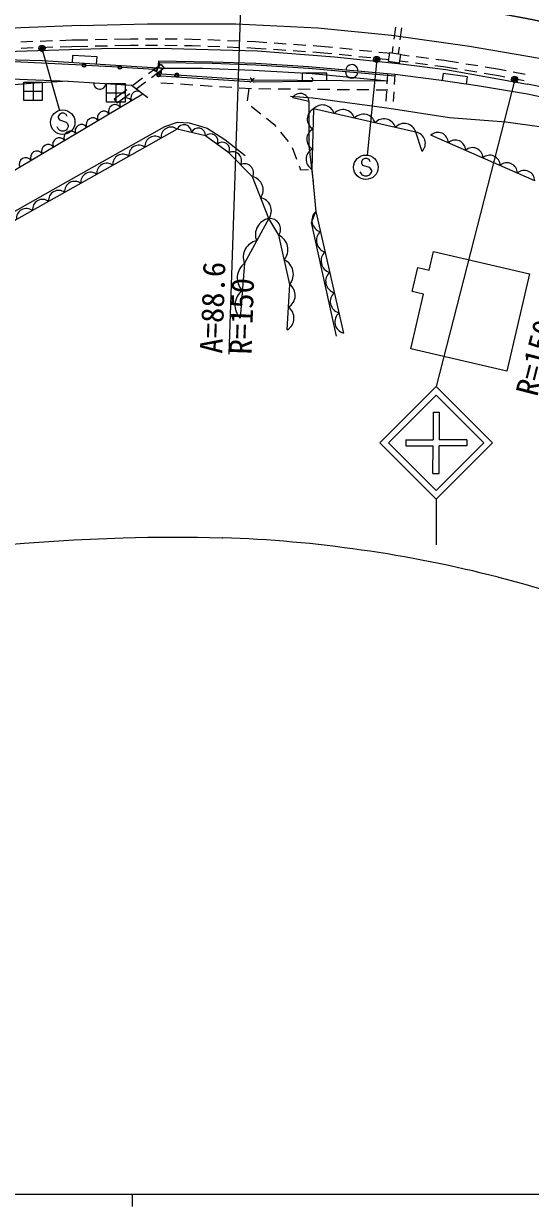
# Model space of a CAD drawing. Units: millimetres at full size, sheet at 1:1000; details may follow other scales. Extents: x 40000 to 680000, y 20000 to 380000.
# Drawn here: x 259144 to 300501, y 204000 to 300500 of the extents above; entities that cross this region are included whole.
import ezdxf
from ezdxf.enums import TextEntityAlignment as Align

# ---------------------------------------------------------------- set-up
doc = ezdxf.new("R2010")
doc.units = ezdxf.units.MM
doc.header["$LTSCALE"] = 1000
doc.header["$PDMODE"] = 32
doc.header["$PDSIZE"] = 500
doc.linetypes.add('CHAIN', pattern=[18.5, 12, -1.5, 3.5, -1.5])
for name, color, linetype, lineweight in [('M-BGD', 7, 'Continuous', 13), ('M-BMK', 2, 'Continuous', 13), ('M-BMK-ROW', 30, 'Continuous', 13), ('M-STR-HTXT', 7, 'Continuous', 13), ('M-STR-STRC', 7, 'Continuous', 13), ('M-TTL-BAND', 7, 'Continuous', 25)]:
    doc.layers.add(name, color=color, linetype=linetype, lineweight=lineweight)
doc.styles.add('ＭＳ ゴシック', font='')
doc.styles.get('ＭＳ ゴシック').set_extended_font_data('MS Gothic')

msp = doc.modelspace()

# ---------------------------------------------------------------- linework, layer by layer
at = {"layer": 'M-BGD'}
for p, q in [((289489, 300223), (289362, 299231)), ((289985, 300160), (289858, 299168)), ((264370, 299165), (263073, 299140)), ((265970, 299195), (264970, 299176)), ((267867, 299232), (266569, 299207)), ((268484, 299230), (267867, 299232)), ((270084, 299227), (269084, 299229)), ((271684, 299223), (270684, 299225)), ((272901, 299220), (272284, 299222)), ((273590, 299192), (272901, 299220)), ((275188, 299125), (274189, 299167)), ((259897, 299034), (258920, 299002)), ((259916, 298515), (258944, 298483)), ((261496, 299088), (260497, 299054)), ((261515, 298568), (260516, 298535)), ((263073, 299140), (262096, 299107)), ((263086, 298620), (262115, 298588)), ((264379, 298645), (263086, 298620)), ((265979, 298675), (264979, 298656)), ((267871, 298712), (266578, 298687)), ((268480, 298710), (267871, 298712)), ((270080, 298707), (269080, 298709)), ((271680, 298703), (270680, 298705)), ((272889, 298700), (272280, 298702)), ((273570, 298672), (272889, 298700)), ((275168, 298605), (274169, 298647)), ((276767, 298539), (275768, 298580)), ((276787, 299058), (275788, 299100)), ((278047, 298485), (277367, 298514)), ((278076, 299005), (277387, 299033)), ((278950, 298424), (278047, 298485)), ((278986, 298943), (278076, 299005)), ((280546, 298315), (279548, 298383)), ((280583, 298834), (279585, 298902)), ((282142, 298206), (281145, 298274)), ((282179, 298725), (281181, 298793)), ((283688, 298622), (282778, 298684)), ((284356, 298552), (283688, 298622)), ((285947, 298385), (284953, 298490)), ((287539, 298219), (286544, 298323)), ((289287, 298636), (289219, 298109)), ((289783, 298573), (289715, 298045)), ((263141, 297909), (263103, 297310)), ((265137, 297782), (263141, 297909)), ((265099, 297183), (265137, 297782)), ((283643, 298104), (282741, 298166)), ((284304, 298035), (283643, 298104)), ((285895, 297868), (284901, 297972)), ((287487, 297701), (286492, 297806)), ((288744, 297570), (288083, 297639)), ((288803, 298086), (288135, 298156)), ((288939, 297545), (288744, 297570)), ((289014, 298060), (288803, 298086)), ((290523, 297345), (289825, 297433)), ((290597, 297860), (289900, 297948)), ((292110, 297145), (291118, 297270)), ((292185, 297660), (291193, 297785)), ((293478, 297497), (292780, 297585)), ((294645, 297305), (293478, 297497)), ((270364, 297179), (269332, 296410)), ((270603, 296858), (269570, 296089)), ((270364, 297179), (270603, 296858)), ((281888, 296466), (281883, 295866)), ((283888, 296448), (281888, 296466)), ((283883, 295848), (283888, 296448)), ((288854, 296385), (288797, 295580)), ((289453, 296342), (289395, 295538)), ((293403, 296982), (292705, 297070)), ((293387, 296443), (293301, 295849)), ((295366, 296156), (293387, 296443)), ((294562, 296792), (293403, 296982)), ((296141, 296532), (295154, 296694)), ((296224, 297045), (295237, 297208)), ((297891, 296244), (296733, 296435)), ((297983, 296756), (296816, 296948)), ((298517, 296653), (297983, 296756)), ((300088, 296349), (299107, 296539)), ((268850, 296051), (268048, 295454)), ((269089, 295730), (268287, 295133)), ((270346, 295679), (271344, 295615)), ((271943, 295577), (272940, 295512)), ((273539, 295474), (274537, 295410)), ((275136, 295372), (276134, 295307)), ((295280, 295562), (295366, 296156)), ((298417, 296143), (297891, 296244)), ((299988, 295839), (299006, 296029)), ((268861, 294753), (257938, 288241)), ((267567, 295096), (266534, 294327)), ((266534, 294327), (266773, 294006)), ((267806, 294775), (266773, 294006)), ((276733, 295269), (277731, 295205)), ((277531, 295206), (277399, 294214)), ((278331, 295198), (279330, 295189)), ((279930, 295183), (280930, 295174)), ((282450, 294152), (281089, 294449)), ((281530, 295169), (282530, 295160)), ((283130, 295155), (284130, 295146)), ((284730, 295140), (285730, 295131)), ((286330, 295126), (287330, 295117)), ((287930, 295112), (288876, 295103)), ((288754, 294982), (288697, 294178)), ((289353, 294939), (289295, 294135)), ((277725, 293781), (278502, 293152)), ((278969, 292775), (279559, 292297)), ((279559, 292297), (279714, 292113)), ((280098, 291652), (280740, 290885)), ((300857, 287680), (292386, 291410)), ((281073, 290395), (281414, 289455)), ((281619, 288891), (281736, 288569)), ((281736, 288569), (282392, 288613)), ((282677, 288632), (282988, 285175)), ((282988, 285175), (285246, 275248))]:
    msp.add_line(p, q, dxfattribs=at)
for points in [[(251217, 297704), (258550, 298257), (265502, 298467), (270203, 298506), (278240, 298288), (284509, 297786), (289706, 297257), (293605, 296752), (300256, 295559)], [(270089, 296866), (260671, 297464), (251217, 297704)], [(289453, 296342), (282399, 296979), (278091, 297243), (274530, 297371), (270163, 297436), (270089, 296866)], [(270190, 296865), (270251, 297335), (274527, 297271), (278087, 297143), (282392, 296879), (289444, 296242)], [(270391, 296378), (270409, 296863), (270089, 296866)], [(288882, 295803), (277792, 295902), (270391, 296378)], [(288882, 295803), (282698, 296403), (277874, 296690), (273764, 296853), (270432, 296854)], [(312030, 292698), (304774, 293761), (300265, 294741), (296177, 295432), (293038, 295887), (289453, 296342)], [(215194, 278391), (219416, 280182), (223469, 282178), (228576, 284997), (232829, 287457), (235978, 289310), (239760, 291768), (246514, 296125), (247019, 296073), (249951, 296195), (255458, 296094), (262768, 295810)], [(262768, 295810), (260062, 295634), (256659, 295367), (255351, 295846), (247060, 295293)], [(262768, 295810), (267940, 295489), (269271, 294462)], [(312030, 292698), (307657, 293943), (304820, 294627), (300256, 295559)], [(280932, 294597), (282754, 294450), (288976, 293608), (293894, 292853), (298489, 292478), (302218, 291967), (304864, 291745)], [(282798, 287576), (282461, 290533), (282450, 294152)], [(291666, 290073), (291153, 291655), (282810, 293543), (282677, 288632)], [(254945, 283238), (262368, 287419), (270675, 292110), (271704, 292455), (272664, 292410), (274136, 291960), (275566, 291051), (277220, 289750)], [(280660, 275520), (280859, 279227), (279974, 283240), (279155, 284597), (277826, 288001), (275883, 289966), (273992, 291340), (271674, 291890), (258561, 284511), (248535, 278688), (242879, 278398)], [(284689, 275007), (282637, 284284), (282988, 285175)], [(279155, 284597), (277174, 280957), (276803, 276476)], [(292247, 280390), (292599, 281907), (300425, 280094)], [(300425, 280094), (298586, 272153), (290759, 273966), (291792, 278425)], [(291792, 278425), (290856, 278642), (291311, 280607), (292247, 280390)]]:
    msp.add_lwpolyline(points, dxfattribs=at)
msp.add_lwpolyline([(288918, 297399), (289026, 298141), (289909, 298013), (289802, 297271)], close=True, dxfattribs=at)
for centre, radius, start, end in [((285918, 296561), 500, 174.83844, 354.83844), ((285926, 296660), 500, 354.83844, 174.83844), ((265354, 295649), 500, 176.45035, 356.45035), ((267512, 293913), 531, 34.12506, 207.47636), ((268422, 294456), 531, 34.12506, 207.47636), ((281719, 294071), 735, 6.33871, 149.01732), ((266601, 293370), 531, 34.12506, 207.47636), ((283208, 292713), 920, 115.63192, 241.2715), ((283538, 292884), 982, 16.63559, 137.86967), ((285207, 292507), 982, 16.63559, 137.86967), ((264781, 292285), 531, 34.12506, 207.47636), ((265691, 292828), 531, 34.12506, 207.47636), ((286875, 292129), 982, 16.63559, 137.86967), ((288544, 291752), 982, 16.63559, 137.86967), ((262960, 291200), 531, 34.12506, 207.47636), ((263871, 291742), 531, 34.12506, 207.47636), ((271173, 291246), 816, 52.15166, 186.5827), ((272229, 291650), 605, 356.62314, 156.68), ((273388, 291375), 605, 356.62314, 156.68), ((274411, 290922), 592, 332.91537, 135.09161), ((283164, 291076), 920, 115.63192, 241.2715), ((290212, 291374), 982, 16.63559, 137.86967), ((290989, 290728), 942, 315.96167, 80.00159), ((292953, 290783), 845, 0.33419, 132.14274), ((261140, 290114), 531, 34.12506, 207.47636), ((262050, 290657), 531, 34.12506, 207.47636), ((268550, 289770), 816, 52.15166, 186.5827), ((269862, 290508), 816, 52.15166, 186.5827), ((275357, 290235), 592, 332.91537, 135.09161), ((294365, 290162), 845, 0.33419, 132.14274), ((259319, 289029), 531, 34.12506, 207.47636), ((260229, 289572), 531, 34.12506, 207.47636), ((267239, 289032), 816, 52.15166, 186.5827), ((276208, 289315), 727, 332.86622, 116.48794), ((283120, 289439), 920, 115.63192, 241.2715), ((295777, 289540), 845, 0.33419, 132.14274), ((297189, 288919), 845, 0.33419, 132.14274), ((265928, 288294), 816, 52.15166, 186.5827), ((277179, 288333), 727, 332.86622, 116.48794), ((298601, 288297), 845, 0.33419, 132.14274), ((263305, 286818), 816, 52.15166, 186.5827), ((264617, 287556), 816, 52.15166, 186.5827), ((277613, 286938), 1085, 323.95784, 78.70593), ((300012, 287675), 845, 0.33419, 132.14274), ((261994, 286080), 816, 52.15166, 186.5827), ((260683, 285342), 816, 52.15166, 186.5827), ((278278, 285235), 1085, 323.95784, 78.70593), ((259371, 284604), 816, 52.15166, 186.5827), ((283635, 284452), 970, 131.78769, 253.83821), ((279383, 283293), 1323, 99.91273, 202.96115), ((279241, 283723), 878, 326.60196, 95.60779), ((278392, 281473), 1323, 99.91273, 202.96115), ((279409, 282063), 1305, 320.53487, 64.35138), ((284011, 282797), 970, 131.78769, 253.83821), ((284387, 281143), 970, 131.78769, 253.83821), ((278091, 279753), 1514, 127.3112, 223.22324), ((279852, 280057), 1305, 320.53487, 64.35138), ((284763, 279488), 970, 131.78769, 253.83821), ((280199, 278333), 1112, 300.303, 53.53605), ((277906, 277512), 1514, 127.3112, 223.22324), ((285140, 277834), 970, 131.78769, 253.83821), ((280099, 276480), 1112, 300.303, 53.53605), ((285516, 276179), 970, 131.78769, 253.83821)]:
    msp.add_arc(centre, radius, start, end, dxfattribs=at)
at = {"layer": 'M-BMK', "linetype": 'CHAIN'}
msp.add_arc((271831, 153613), 150000, 75.64082, 88.05178, dxfattribs=at)
at = {"layer": 'M-BMK-ROW'}
for p, q in [((259164, 294237), (259164, 295737)), ((259164, 295737), (260664, 295737)), ((259914, 295737), (259914, 294237)), ((260664, 295737), (260664, 294237)), ((265918, 294105), (265918, 295605)), ((265918, 295605), (267418, 295605)), ((266668, 295605), (266668, 294105)), ((267418, 295605), (267418, 294105)), ((259164, 294987), (260664, 294987)), ((265918, 294855), (267418, 294855)), ((260664, 294237), (259164, 294237)), ((267418, 294105), (265918, 294105))]:
    msp.add_line(p, q, dxfattribs=at)
at = {"layer": 'M-STR-HTXT'}
for p, q in [((275910, 273544), (276930, 303526)), ((260642, 298477), (262065, 293419)), ((287958, 297582), (287174, 289767)), ((299224, 295949), (292816, 270893))]:
    msp.add_line(p, q, dxfattribs=at)
for points in [[(231137, 254672), (233135, 254965), (235134, 255256), (237133, 255545), (239133, 255829), (241133, 256107), (243135, 256379), (245137, 256641), (247141, 256894), (249147, 257135), (251154, 257362), (253162, 257576), (255172, 257774), (257184, 257954), (259197, 258115), (261212, 258257), (263228, 258376), (265246, 258472), (267264, 258544), (269283, 258589), (271303, 258607), (273323, 258596), (275342, 258554), (275400, 258552)], [(339264, 239180), (337428, 240022), (335592, 240863), (333754, 241701), (331915, 242535), (330073, 243364), (328228, 244187), (326380, 245001), (324527, 245806), (322670, 246600), (320808, 247383), (318940, 248151), (317067, 248906), (315187, 249643), (313300, 250364), (311405, 251065), (309504, 251746), (307595, 252405), (305677, 253040), (303752, 253651), (301819, 254235), (299877, 254791), (297927, 255318), (297871, 255333)]]:
    msp.add_lwpolyline(points, dxfattribs=at)
for centre, radius in [((260642, 298477), 150), ((260642, 298477), 120), ((260642, 298477), 90), ((260642, 298477), 60), ((260642, 298477), 30), ((260642, 298477), 20), ((287958, 297582), 150), ((287958, 297582), 120), ((287958, 297582), 90), ((287958, 297582), 60), ((287958, 297582), 30), ((287958, 297582), 20), ((299224, 295949), 150), ((299224, 295949), 120), ((299224, 295949), 90), ((299224, 295949), 60), ((299224, 295949), 30), ((299224, 295949), 20)]:
    msp.add_circle(centre, radius, dxfattribs=at)
msp.add_arc((271831, 153613), 105000, 75.64082, 88.05178, dxfattribs=at)
for p in [(260642, 298477), (287958, 297582), (299224, 295949)]:
    msp.add_point(p, dxfattribs=at)
at = {"layer": 'M-STR-STRC'}
for p, q in [((263925, 297103), (258366, 297397)), ((266852, 296941), (264224, 297087)), ((269770, 296763), (267152, 296923)), ((270092, 296439), (269992, 296622)), ((277615, 295756), (270350, 296227)), ((282612, 295784), (277954, 295728)), ((262063, 293094), (261972, 292913)), ((261972, 292913), (261972, 292822)), ((261972, 292822), (262063, 292640)), ((262244, 293185), (262063, 293094)), ((262063, 292640), (262608, 292458)), ((262426, 293185), (262244, 293185)), ((262608, 293094), (262426, 293185)), ((262699, 292913), (262608, 293094)), ((262608, 292458), (262699, 292367)), ((261972, 291913), (261881, 292094)), ((262063, 291822), (261972, 291913)), ((262244, 291731), (262063, 291822)), ((262426, 291731), (262244, 291731)), ((262608, 291822), (262426, 291731)), ((262699, 291913), (262608, 291822)), ((262699, 292367), (262790, 292185)), ((262790, 292094), (262699, 291913)), ((262790, 292185), (262790, 292094)), ((286984, 289510), (286803, 289419)), ((287166, 289510), (286984, 289510)), ((287348, 289419), (287166, 289510)), ((286803, 289419), (286712, 289237)), ((286712, 289237), (286712, 289146)), ((286712, 289146), (286803, 288965)), ((286803, 288965), (287348, 288783)), ((287439, 289237), (287348, 289419)), ((287348, 288783), (287439, 288692)), ((287439, 288692), (287530, 288510)), ((286712, 288237), (286621, 288419)), ((286803, 288146), (286712, 288237)), ((286984, 288056), (286803, 288146)), ((287166, 288056), (286984, 288056)), ((287348, 288146), (287166, 288056)), ((287439, 288237), (287348, 288146)), ((287530, 288419), (287439, 288237)), ((287530, 288510), (287530, 288419)), ((292816, 270893), (288220, 266297)), ((297412, 266297), (292816, 270893)), ((292816, 270186), (288927, 266297)), ((296705, 266297), (292816, 270186)), ((292564, 268788), (292560, 266547)), ((292564, 268788), (293064, 268787)), ((293064, 268787), (293060, 266547)), ((290326, 266547), (290326, 266047)), ((290326, 266547), (292560, 266547)), ((295326, 266547), (293060, 266547)), ((295326, 266547), (295326, 266047)), ((288220, 266297), (292816, 261700)), ((288927, 266297), (292816, 262407)), ((290326, 266047), (292559, 266047)), ((292555, 263788), (292559, 266047)), ((292816, 262407), (296705, 266297)), ((292816, 261700), (297412, 266297)), ((293055, 263787), (293059, 266047)), ((295326, 266047), (293059, 266047)), ((292555, 263788), (293055, 263787)), ((292816, 261700), (292813, 257977))]:
    msp.add_line(p, q, dxfattribs=at)
for points in [[(263753, 300354), (258912, 300147), (254497, 299881), (250214, 299511)], [(263753, 300354), (269251, 300480), (276454, 300477), (283161, 300164), (289174, 299550), (295543, 298662), (301073, 297714), (306704, 296513), (312513, 294960), (319433, 292799)]]:
    msp.add_lwpolyline(points, dxfattribs=at)
for centre, radius in [((264074, 297095), 150), ((264074, 297095), 120), ((264074, 297095), 100), ((267002, 296932), 150), ((267002, 296932), 120), ((267002, 296932), 100), ((269920, 296754), 150), ((269920, 296754), 120), ((269920, 296754), 100), ((270164, 296307), 150), ((270164, 296307), 120), ((270164, 296307), 100), ((271635, 296257), 100), ((262335, 292458), 1000), ((287075, 288783), 1000)]:
    msp.add_circle(centre, radius, dxfattribs=at)
for centre, radius, start, end in [((270360, 296377), 150, 86.28605, 266.28605), ((271635, 296257), 188, 319.41616, 213.15595), ((271635, 296257), 150, 307.69568, 224.87643), ((271635, 296257), 112, 266.28609, 266.28602), ((277625, 295905), 150, 266.28605, 86.28605), ((277953, 295878), 150, 90.68971, 270.68971), ((282610, 295934), 150, 270.68971, 90.68971)]:
    msp.add_arc(centre, radius, start, end, dxfattribs=at)
at = {"layer": 'M-TTL-BAND'}
for p, q in [((40000, 205000), (579000, 205000)), ((268000, 205000), (268000, 204000))]:
    msp.add_line(p, q, dxfattribs=at)

# ---------------------------------------------------------------- texts
at = {"layer": 'M-STR-HTXT', "style": 'ＭＳ ゴシック'}
for s, rotation, p in [('A=88.6', 88.052, (275910, 273544)), ('R=150', 75.641, (301591, 269864))]:
    msp.add_text(s, height=1833, rotation=rotation, dxfattribs=at).set_placement(p, align=Align.BOTTOM_LEFT)
msp.add_text('R=150', height=1833, rotation=88.052, dxfattribs=at).set_placement((275910, 273544), align=Align.TOP_LEFT)

doc.saveas('drawing.dxf')
